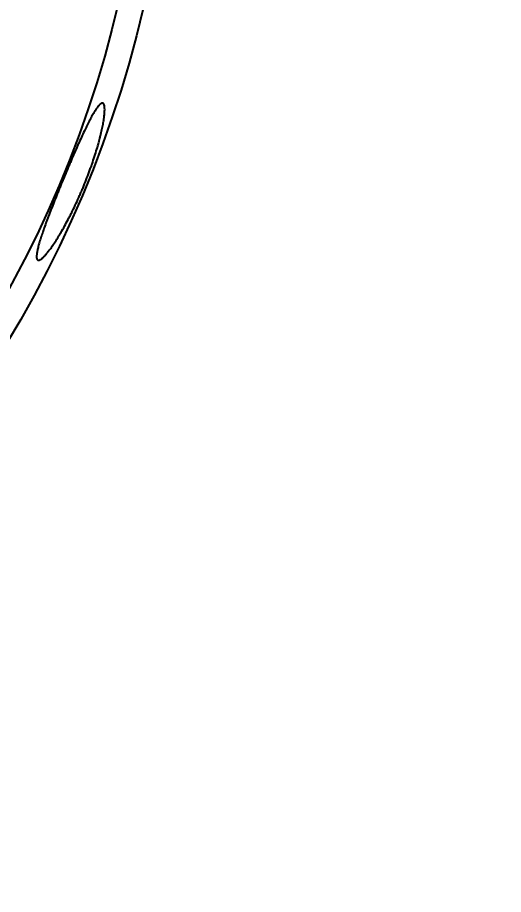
# Model space of a CAD drawing. Header units: millimetres. Extents: x -5 to 579, y 15 to 400.
# Drawn here: x 531.2 to 578.9, y 33.8 to 120 of the extents above; entities that cross this region are included whole.
import ezdxf

# ---------------------------------------------------------------- set-up
doc = ezdxf.new("R2010")
doc.units = ezdxf.units.MM
doc.layers.add('1', color=7, linetype='Continuous', true_color=0xffffff)
doc.styles.add('Arial', font='Arial')
doc.dimstyles.get("Standard").update_dxf_attribs({"dimtxt": 0.18, "dimasz": 0.18, "dimexe": 0.18, "dimexo": 0.0625, "dimgap": 0.09, "dimtad": 0, "dimtih": 1, "dimtoh": 1, "dimdec": 4, "dimzin": 0, "dimdsep": 46, "dimtxsty": 'Standard', "dimcen": 0.09, "dimadec": 0, "dimazin": 0, "dimtfac": 1, "dimtdec": 4, "dimtofl": 0, "dimtmove": 0, "dimatfit": 3, "dimfxl": 1, "dimtolj": 1, "dimtzin": 0, "dimarcsym": 0})

# ---------------------------------------------------------------- blocks, each defined once
blk = doc.blocks.new('_U1')
at = {"layer": '1', "color": 18, "linetype": 'Continuous', "lineweight": 13}
for p, q in [((341.196, 82.543), (578.862, 246.13)), ((433.866, 146.328), (341.196, 82.543))]:
    blk.add_line(p, q, dxfattribs=at)
at = {"layer": '1', "color": 18}
for points in [[(429.491, 142.103), (428.357, 143.75), (433.866, 146.328)], [(345.572, 86.769), (346.706, 85.121), (341.196, 82.543)]]:
    blk.add_solid(points, dxfattribs=at)
at = {"layer": 'Defpoints', "color": 0}
for p in [(433.866, 146.328), (341.196, 82.543)]:
    blk.add_point(p, dxfattribs=at)
at = {"layer": '1', "color": 18, "insert": (546.659, 239.27), "char_height": 8, "attachment_point": 1, "rotation": 34.53978, "style": 'Arial'}
blk.add_mtext('\\A1;%%c225', dxfattribs=at)

msp = doc.modelspace()

# ---------------------------------------------------------------- linework, layer by layer
at = {"layer": '1'}
for radius in [112.5, 110.013]:
    msp.add_circle((433.866, 146.328), radius, dxfattribs=at)
msp.add_open_spline([(533.522, 98.623), (533.583, 98.809), (533.715, 99.195), (533.864, 99.613), (533.983, 99.937), (534.024, 100.048), (534.086, 100.216), (534.107, 100.272), (534.15, 100.387), (534.172, 100.444), (534.28, 100.732), (534.46, 101.202), (534.651, 101.69), (534.848, 102.186), (534.949, 102.438), (535.078, 102.76), (535.104, 102.825), (535.156, 102.954), (535.235, 103.147), (535.314, 103.341), (535.472, 103.728), (535.578, 103.986), (535.792, 104.502), (535.9, 104.76), (536.036, 105.082), (536.063, 105.147), (536.117, 105.276), (536.145, 105.34), (536.226, 105.533), (536.28, 105.66), (536.442, 106.038), (536.548, 106.286), (536.76, 106.772), (536.864, 107.01), (537.02, 107.361), (537.071, 107.477), (537.149, 107.648), (537.174, 107.705), (537.225, 107.818), (537.25, 107.874), (537.376, 108.151), (537.474, 108.364), (537.665, 108.773), (537.759, 108.969), (537.896, 109.251), (537.941, 109.343), (538.008, 109.478), (538.03, 109.522), (538.074, 109.61), (538.096, 109.653), (538.204, 109.866), (538.287, 110.025), (538.447, 110.321), (538.6, 110.595), (538.741, 110.827), (538.817, 110.944), (538.826, 110.957), (538.842, 110.983), (538.851, 110.995), (538.875, 111.032), (538.924, 111.104), (538.971, 111.169), (539.061, 111.289), (539.174, 111.425), (539.272, 111.514), (539.341, 111.562), (539.363, 111.575), (539.394, 111.59), (539.405, 111.594), (539.425, 111.601), (539.434, 111.603), (539.482, 111.613), (539.516, 111.608), (539.575, 111.574), (539.601, 111.545), (539.644, 111.464), (539.662, 111.411), (539.679, 111.33), (539.682, 111.313), (539.688, 111.277), (539.69, 111.259), (539.697, 111.201), (539.701, 111.16), (539.708, 111.028), (539.708, 110.831), (539.691, 110.59), (539.672, 110.393), (539.664, 110.324), (539.651, 110.217), (539.646, 110.181), (539.636, 110.107), (539.631, 110.069), (539.603, 109.876), (539.548, 109.551), (539.476, 109.19), (539.394, 108.812), (539.348, 108.615), (539.272, 108.305), (539.245, 108.199), (539.21, 108.064), (539.203, 108.037), (539.189, 107.982), (539.181, 107.955), (539.159, 107.873), (539.144, 107.817), (539.069, 107.539), (538.938, 107.083), (538.791, 106.607), (538.634, 106.119), (538.551, 105.87), (538.452, 105.584), (538.441, 105.552), (538.419, 105.488), (538.407, 105.456), (538.374, 105.36), (538.305, 105.167), (538.235, 104.974), (538.093, 104.588), (537.994, 104.33), (537.791, 103.813), (537.687, 103.554), (537.552, 103.229), (537.511, 103.132), (537.469, 103.034), (537.442, 102.969), (537.372, 102.806), (537.302, 102.645), (537.133, 102.262), (537.019, 102.01), (536.789, 101.516), (536.673, 101.273), (536.497, 100.914), (536.438, 100.795), (536.349, 100.619), (536.32, 100.561), (536.261, 100.445), (536.231, 100.388), (536.084, 100.103), (535.967, 99.884), (535.736, 99.46), (535.621, 99.256), (535.451, 98.961), (535.394, 98.865), (535.31, 98.723), (535.282, 98.676), (535.226, 98.583), (535.199, 98.538), (535.061, 98.313), (534.954, 98.143), (534.746, 97.824), (534.544, 97.524), (534.355, 97.263), (534.241, 97.112), (534.218, 97.083), (534.174, 97.025), (534.108, 96.941), (534.044, 96.863), (533.921, 96.716), (533.766, 96.542), (533.629, 96.411), (533.533, 96.329), (533.503, 96.304), (533.458, 96.272), (533.444, 96.261), (533.416, 96.243), (533.402, 96.234), (533.336, 96.194), (533.288, 96.174), (533.204, 96.156), (533.168, 96.158), (533.106, 96.185), (533.081, 96.21), (533.057, 96.256), (533.053, 96.266), (533.044, 96.287), (533.033, 96.321), (533.026, 96.361), (533.015, 96.45), (533.012, 96.591), (533.033, 96.775), (533.058, 96.93), (533.067, 96.985), (533.084, 97.071), (533.093, 97.115), (533.103, 97.16), (533.11, 97.191), (533.113, 97.207), (533.145, 97.349), (533.213, 97.621), (533.303, 97.932), (533.379, 98.18), (533.406, 98.265), (533.462, 98.44), (533.491, 98.531), (533.522, 98.623)], degree=3, knots=[0, 0, 0, 0, 0.015625, 0.03125, 0.03125, 0.039062, 0.039062, 0.042969, 0.042969, 0.046875, 0.046875, 0.0625, 0.078125, 0.078125, 0.09375, 0.09375, 0.097656, 0.097656, 0.101563, 0.109375, 0.109375, 0.125, 0.125, 0.140625, 0.140625, 0.144531, 0.144531, 0.148438, 0.148438, 0.15625, 0.15625, 0.171875, 0.171875, 0.1875, 0.1875, 0.195313, 0.195313, 0.199219, 0.199219, 0.203125, 0.203125, 0.21875, 0.21875, 0.234375, 0.234375, 0.242188, 0.242188, 0.246094, 0.246094, 0.25, 0.25, 0.265625, 0.265625, 0.28125, 0.296875, 0.296875, 0.298828, 0.298828, 0.300781, 0.300781, 0.304688, 0.3125, 0.3125, 0.328125, 0.34375, 0.34375, 0.351563, 0.351563, 0.355469, 0.355469, 0.359375, 0.359375, 0.375, 0.375, 0.390625, 0.390625, 0.40625, 0.40625, 0.410156, 0.410156, 0.414063, 0.414063, 0.421875, 0.421875, 0.4375, 0.453125, 0.453125, 0.460937, 0.460937, 0.464844, 0.464844, 0.46875, 0.46875, 0.484375, 0.5, 0.5, 0.515625, 0.515625, 0.523437, 0.523437, 0.525391, 0.525391, 0.527344, 0.527344, 0.53125, 0.53125, 0.546875, 0.5625, 0.5625, 0.578125, 0.578125, 0.580078, 0.580078, 0.582031, 0.582031, 0.585937, 0.59375, 0.59375, 0.609375, 0.609375, 0.625, 0.625, 0.628906, 0.630859, 0.630859, 0.632812, 0.640625, 0.640625, 0.65625, 0.65625, 0.671875, 0.671875, 0.679687, 0.679687, 0.683594, 0.683594, 0.6875, 0.6875, 0.703125, 0.703125, 0.71875, 0.71875, 0.726562, 0.726562, 0.730469, 0.730469, 0.734375, 0.734375, 0.75, 0.75, 0.765625, 0.78125, 0.78125, 0.785156, 0.785156, 0.789062, 0.796875, 0.796875, 0.8125, 0.828125, 0.828125, 0.835937, 0.835937, 0.839844, 0.839844, 0.84375, 0.84375, 0.859375, 0.859375, 0.875, 0.875, 0.890625, 0.890625, 0.894531, 0.894531, 0.898437, 0.90625, 0.90625, 0.921875, 0.9375, 0.9375, 0.945312, 0.945312, 0.949219, 0.951172, 0.951172, 0.953125, 0.953125, 0.96875, 0.984375, 0.984375, 0.992187, 0.992187, 1, 1, 1, 1], dxfattribs=at)

# ---------------------------------------------------------------- dimensions: what is measured, and where the dimension line sits
dim = msp.add_diameter_dim_2p(p1=(341.196, 82.543), p2=(526.536, 210.113), dimstyle='Standard', override={"dimtxt": 8, "dimasz": 6, "dimexe": 2, "dimexo": 0, "dimgap": 4, "dimtad": 1, "dimtih": 0, "dimtoh": 0, "dimdec": 1, "dimlfac": 1, "dimzin": 8, "dimdsep": 44, "dimlunit": 2, "dimpost": '%%c<>', "dimtxsty": 'Arial', "dimsah": 1, "dimse1": 0, "dimse2": 0, "dimsd1": 0, "dimsd2": 0, "dimclrd": 18, "dimclre": 18, "dimclrt": 18, "dimtol": 0, "dimtm": -0.1, "dimtfac": 0.3125, "dimtdec": 2, "dimtofl": 1, "dimtmove": 0, "dimatfit": 2, "dimtzin": 8, "dimlwd": 13, "dimlwe": 13}, dxfattribs=at)
dim.commit()
dim.dimension.update_dxf_attribs({"geometry": '_U1', "text_midpoint": (564.687, 236.373), "dimtype": 163})

doc.saveas('drawing.dxf')
